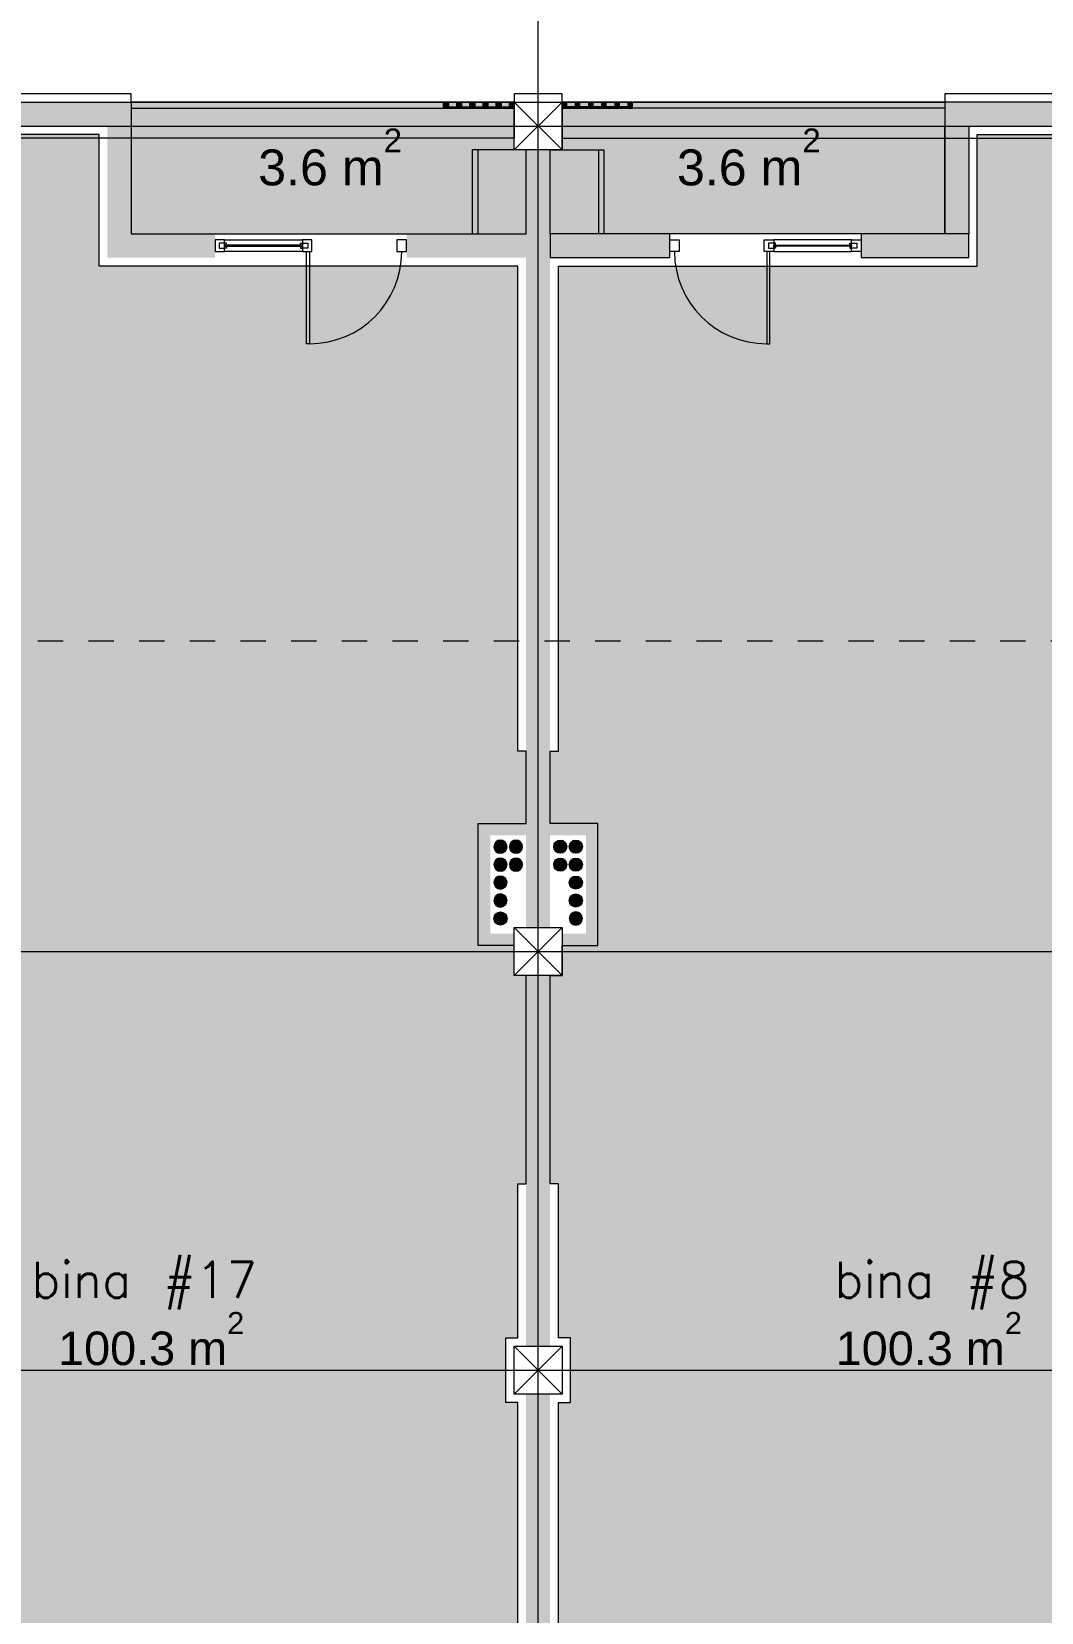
# Model space of a CAD drawing. Header units: millimetres. Extents: x 476244520 to 476657119, y 4620824743 to 4621446928.
# Drawn here: x 476406821 to 476415261, y 4621113350 to 4621126564 of the extents above; entities that cross this region are included whole.
import ezdxf

# ---------------------------------------------------------------- set-up
doc = ezdxf.new("R2010")
doc.units = ezdxf.units.MM
doc.header["$MEASUREMENT"] = 0
doc.linetypes.add('Dashed', pattern=[423.333333, 211.666667, -211.666667])
for name, color, linetype, lineweight in [('2D Drafting - General_Pen_No__1_Pen_No__7', 7, 'Continuous', 0), ('2D Drafting - General_Pen_No__250_Pen_No__7_Pen_No__250', 7, 'Continuous', 0), ('2D Drafting - General_Pen_No__250_Pen_No__7_Pen_No__7', 7, 'Continuous', 0), ('2D Drafting - General_Pen_No__7_Pen_No__7_Pen_No__7', 7, 'Continuous', 0), ('Annotation - Text_Pen_No__7_Pen_No__142', 142, 'Continuous', 0), ('Doors_Pen_No__7_Pen_No__7_Pen_No__7', 7, 'Continuous', 0), ('G-Anno-Nplt_Pen_No__142', 142, 'Continuous', 0), ('G-Anno-Nplt_Pen_No__151', 151, 'Continuous', 0), ('G-Anno-Nplt_Pen_No__255', 255, 'Continuous', 0), ('G-Anno-Nplt_Pen_No__4', 7, 'Continuous', 0), ('G-Anno-Nplt_Pen_No__7', 7, 'Continuous', 0), ('kar-panjara_Pen_No__7_Pen_No__7_Pen_No__7', 7, 'Continuous', 0), ('New_2D Drafting - General_Pen_No__250_Pen_No__7_Pen_No__255', 255, 'Continuous', 0), ('New_2D Drafting - General_Pen_No__30_Pen_No__9_Pen_No__9_Pen_No__255', 255, 'Continuous', 0), ('New_2D Drafting - General_Pen_No__30_Pen_No__9_Pen_No__9_Pen_No__7', 7, 'Continuous', 0), ('New_reg_nak_Pen_No__250', 7, 'Continuous', 0), ('New_reg_nak_Pen_No__7', 7, 'Continuous', 0), ('New_shenobebi_Pen_No__1', 1, 'Continuous', 0), ('shaxtebi da milebi_Pen_No__1_Pen_No__1_Pen_No__1', 1, 'Continuous', 0), ('shaxtebi da milebi_Pen_No__1_Pen_No__1_Pen_No__5', 5, 'Continuous', 0), ('zoma_Pen_No__142', 142, 'Continuous', 0), ('zoma_Pen_No__5_Pen_No__5', 5, 'Continuous', 0)]:
    doc.layers.add(name, color=color, linetype=linetype, lineweight=lineweight)
doc.layers.add('shaxtebi da milebi_Pen_No__5_Pen_No__5_Pen_No__252', color=7, linetype='Continuous', lineweight=0, true_color=0x666666)
doc.layers.add('zoma', color=7, linetype='Continuous')
doc.styles.add('GENERATED_STYLE_1', font='arial.ttf')
doc.styles.add('GENERATED_STYLE_2', font='arial.ttf')
doc.dimstyles.new('GENERATED_STYLE__1', dxfattribs={"dimtxt": 200, "dimasz": 64.421331, "dimexe": 0.18, "dimexo": 3, "dimgap": 0.09, "dimtad": 1, "dimtih": 1, "dimtoh": 1, "dimlfac": 0.001, "dimzin": 0, "dimdsep": 46, "dimtxsty": 'GENERATED_STYLE_2', "dimblk": 'ARROWHEAD_2', "dimblk1": 'ARROWHEAD_2', "dimblk2": 'ARROWHEAD_2', "dimcen": 0.09, "dimclrd": 142, "dimclre": 142, "dimclrt": 142, "dimadec": 0, "dimazin": 0, "dimtfac": 1, "dimtdec": 4, "dimtmove": 0, "dimatfit": 3, "dimfxl": 1, "dimtolj": 1, "dimtzin": 0, "dimarcsym": 0})

# ---------------------------------------------------------------- blocks, each defined once
blk = doc.blocks.new('*D298', base_point=(476844527, 4621385791))
at = {"layer": 'zoma_Pen_No__142', "color": 142, "linetype": 'Continuous', "lineweight": 0, "transparency": 16777216}
for p, q in [((476404379, 4621086634), (476404330, 4621086550)), ((476404354, 4621086528), (476404354, 4621086655)), ((476404354, 4621086592), (476410854, 4621086592)), ((476410879, 4621086634), (476410830, 4621086550)), ((476410854, 4621086528), (476410854, 4621086655))]:
    blk.add_line(p, q, dxfattribs=at)
at = {"layer": 'zoma_Pen_No__142', "color": 142, "lineweight": 0, "transparency": 16777216, "char_height": 200, "attachment_point": 7, "style": 'GENERATED_STYLE_2'}
for s, insert in [('\\A1;{\\pql;\\fArial CYR|b0|i0|c204|p34;6.50}', (476407338, 4621086632)), ('\\A1;{\\pql;\\fArial CYR|b0|i0|c204|p34;0.40}', (476410298, 4621086632))]:
    blk.add_mtext(s, dxfattribs=dict(at, insert=insert))
blk = doc.blocks.new('ARROWHEAD_2')
at = {"color": 0, "linetype": 'Continuous', "lineweight": 0}
for p, q in [((0, 0), (-1, 0)), ((-0.38, -0.66), (0.38, 0.66))]:
    blk.add_line(p, q, dxfattribs=at)
blk = doc.blocks.new('*D299', base_point=(476844527, 4621385791))
at = {"layer": 'zoma_Pen_No__142', "color": 142, "linetype": 'Continuous', "lineweight": 0, "transparency": 16777216}
for p, q in [((476410879, 4621086634), (476410830, 4621086550)), ((476410854, 4621086528), (476410854, 4621086655)), ((476410854, 4621086592), (476411254, 4621086592)), ((476411279, 4621086634), (476411230, 4621086550)), ((476411254, 4621086528), (476411254, 4621086655))]:
    blk.add_line(p, q, dxfattribs=at)
blk = doc.blocks.new('*D300', base_point=(476844527, 4621385791))
at = {"layer": 'zoma_Pen_No__142', "color": 142, "linetype": 'Continuous', "lineweight": 0, "transparency": 16777216}
for p, q in [((476411279, 4621086634), (476411230, 4621086550)), ((476411254, 4621086528), (476411254, 4621086655)), ((476411254, 4621086592), (476417754, 4621086592)), ((476417779, 4621086634), (476417730, 4621086550)), ((476417754, 4621086528), (476417754, 4621086655))]:
    blk.add_line(p, q, dxfattribs=at)
at = {"layer": 'zoma_Pen_No__142', "color": 142, "lineweight": 0, "transparency": 16777216, "char_height": 200, "attachment_point": 7, "style": 'GENERATED_STYLE_2'}
for s, insert in [('\\A1;{\\pql;\\fArial CYR|b0|i0|c204|p34;6.50}', (476414238, 4621086632)), ('\\A1;{\\pql;\\fArial CYR|b0|i0|c204|p34;0.40}', (476417198, 4621086632))]:
    blk.add_mtext(s, dxfattribs=dict(at, insert=insert))

msp = doc.modelspace()

# ---------------------------------------------------------------- hatches: boundary and pattern name
at = {"layer": '2D Drafting - General_Pen_No__250_Pen_No__7_Pen_No__7', "linetype": 'Continuous', "lineweight": 0}
for points in [[(476407654.207, 4621125774.633), (476406654.205, 4621125774.633), (476406654.205, 4621125974.633), (476407654.207, 4621125974.633)], [(476410854.207, 4621125924.633), (476410264.207, 4621125924.633), (476410264.207, 4621125934.633), (476410854.207, 4621125934.633)], [(476411254.207, 4621125924.633), (476411844.207, 4621125924.633), (476411844.207, 4621125934.633), (476411254.207, 4621125934.633)], [(476414454.207, 4621125774.633), (476415454.207, 4621125774.633), (476415454.207, 4621125974.633), (476414454.207, 4621125974.633)], [(476407454.207, 4621124874.633), (476407454.207, 4621125774.468), (476407654.207, 4621125774.468), (476407654.207, 4621124874.633)], [(476414454.207, 4621124874.633), (476414454.207, 4621125774.468), (476414654.207, 4621125774.468), (476414654.207, 4621124874.633)], [(476410954.207, 4621125574.633), (476410954.207, 4621119074.633), (476411154.207, 4621119074.633), (476411154.207, 4621125574.633)], [(476408354.205, 4621124674.636), (476407454.207, 4621124674.636), (476407454.207, 4621124874.636), (476408354.205, 4621124874.636)], [(476410954.207, 4621124674.636), (476409954.205, 4621124674.636), (476409954.205, 4621124874.636), (476410954.207, 4621124874.636)], [(476411154.207, 4621124674.636), (476412154.209, 4621124674.636), (476412154.209, 4621124874.636), (476411154.207, 4621124874.636)], [(476413754.209, 4621124674.636), (476414654.207, 4621124674.636), (476414654.207, 4621124874.636), (476413754.209, 4621124874.636)], [(476410954.207, 4621119945.651), (476410554.207, 4621119945.651), (476410554.207, 4621118924.633), (476410854.207, 4621118924.633), (476410854.207, 4621119024.633), (476410654.207, 4621119024.633), (476410654.207, 4621119845.463), (476410954.207, 4621119845.463)], [(476411154.207, 4621119945.651), (476411554.207, 4621119945.651), (476411554.207, 4621118924.633), (476411254.207, 4621118924.633), (476411254.207, 4621119024.633), (476411454.207, 4621119024.633), (476411454.207, 4621119845.463), (476411154.207, 4621119845.463)], [(476410954.207, 4621118674.633), (476410954.207, 4621115574.633), (476411154.207, 4621115574.633), (476411154.207, 4621118674.633)], [(476410954.207, 4621115174.633), (476410954.207, 4621108674.633), (476411154.207, 4621108674.633), (476411154.207, 4621115174.633)]]:
    msp.add_hatch(color=7, dxfattribs=at).paths.add_polyline_path(points)
at = {"layer": 'G-Anno-Nplt_Pen_No__151', "linetype": 'Continuous', "lineweight": 0, "true_color": 0x1f2f3f}
for points in [[(476404224.207, 4621125504.633), (476404224.207, 4621119144.633), (476404424.207, 4621119144.633), (476404424.207, 4621118844.633), (476404724.207, 4621118844.633), (476404724.207, 4621117983.615), (476404324.207, 4621117983.615), (476404324.207, 4621115644.633), (476404424.207, 4621115644.633), (476404424.207, 4621115104.633), (476404324.207, 4621115104.633), (476404324.207, 4621110944.575), (476407724.207, 4621110944.575), (476407724.207, 4621108544.574), (476410484.207, 4621108544.574), (476410484.207, 4621109194.763), (476410884.207, 4621109194.763), (476410884.207, 4621115104.633), (476410784.207, 4621115104.633), (476410784.207, 4621115644.633), (476410884.207, 4621115644.633), (476410884.207, 4621116931.925), (476410954.207, 4621116931.925), (476410954.207, 4621118674.633), (476410854.207, 4621118674.633), (476410854.207, 4621118924.633), (476410554.207, 4621118924.633), (476410554.207, 4621119945.651), (476410954.207, 4621119945.651), (476410954.207, 4621120547.903), (476410884.207, 4621120547.903), (476410884.207, 4621124604.636), (476407384.207, 4621124604.636), (476407384.207, 4621125704.633), (476404424.207, 4621125704.633), (476404424.207, 4621125504.633)], [(476417884.207, 4621125504.633), (476417884.207, 4621119144.633), (476417684.207, 4621119144.633), (476417684.207, 4621118844.633), (476417384.207, 4621118844.633), (476417384.207, 4621117983.615), (476417784.207, 4621117983.615), (476417784.207, 4621115644.633), (476417684.207, 4621115644.633), (476417684.207, 4621115104.633), (476417784.207, 4621115104.633), (476417784.207, 4621110944.575), (476414384.207, 4621110944.575), (476414384.207, 4621108544.574), (476411624.207, 4621108544.574), (476411624.207, 4621109194.763), (476411224.207, 4621109194.763), (476411224.207, 4621115104.633), (476411324.207, 4621115104.633), (476411324.207, 4621115644.633), (476411224.207, 4621115644.633), (476411224.207, 4621116931.925), (476411154.207, 4621116931.925), (476411154.207, 4621118674.633), (476411254.207, 4621118674.633), (476411254.207, 4621118924.633), (476411554.207, 4621118924.633), (476411554.207, 4621119945.651), (476411154.207, 4621119945.651), (476411154.207, 4621120547.903), (476411224.207, 4621120547.903), (476411224.207, 4621124604.636), (476414724.207, 4621124604.636), (476414724.207, 4621125704.633), (476417684.207, 4621125704.633), (476417684.207, 4621125504.633)]]:
    msp.add_hatch(color=169, dxfattribs=at).paths.add_polyline_path(points)
at = {"layer": 'G-Anno-Nplt_Pen_No__255', "linetype": 'Continuous', "lineweight": 0, "true_color": 0x3f3f3f}
for points in [[(476410854.207, 4621125574.633), (476410854.207, 4621125974.633), (476407654.207, 4621125974.633), (476407654.207, 4621124874.637), (476410954.207, 4621124874.607), (476410954.207, 4621125574.633)], [(476411254.207, 4621125574.633), (476411254.207, 4621125974.633), (476414454.207, 4621125974.633), (476414454.207, 4621124874.637), (476411154.207, 4621124874.607), (476411154.207, 4621125574.633)]]:
    msp.add_hatch(color=250, dxfattribs=at).paths.add_polyline_path(points)
at = {"layer": 'New_2D Drafting - General_Pen_No__250_Pen_No__7_Pen_No__255', "linetype": 'Continuous', "lineweight": 0}
for points in [[(476410954.207, 4621124874.607), (476410504.207, 4621124874.607), (476410504.207, 4621125574.607), (476410954.207, 4621125574.607)], [(476411154.207, 4621124874.607), (476411604.207, 4621124874.607), (476411604.207, 4621125574.607), (476411154.207, 4621125574.607)]]:
    msp.add_hatch(color=255, dxfattribs=at).paths.add_polyline_path(points)
at = {"layer": 'New_2D Drafting - General_Pen_No__30_Pen_No__9_Pen_No__9_Pen_No__255', "linetype": 'Continuous', "lineweight": 0}
for points in [[(476410304.207, 4621125974.633), (476410304.207, 4621125934.633), (476410264.207, 4621125934.633), (476410264.207, 4621125974.633)], [(476410414.207, 4621125974.633), (476410414.207, 4621125934.633), (476410374.207, 4621125934.633), (476410374.207, 4621125974.633)], [(476410524.207, 4621125974.633), (476410524.207, 4621125934.633), (476410484.207, 4621125934.633), (476410484.207, 4621125974.633)], [(476410634.207, 4621125974.633), (476410634.207, 4621125934.633), (476410594.207, 4621125934.633), (476410594.207, 4621125974.633)], [(476410744.207, 4621125974.633), (476410744.207, 4621125934.633), (476410704.207, 4621125934.633), (476410704.207, 4621125974.633)], [(476410854.207, 4621125974.633), (476410854.207, 4621125934.633), (476410814.207, 4621125934.633), (476410814.207, 4621125974.633)], [(476411254.207, 4621125974.633), (476411254.207, 4621125934.633), (476411294.207, 4621125934.633), (476411294.207, 4621125974.633)], [(476411364.207, 4621125974.633), (476411364.207, 4621125934.633), (476411404.207, 4621125934.633), (476411404.207, 4621125974.633)], [(476411474.207, 4621125974.633), (476411474.207, 4621125934.633), (476411514.207, 4621125934.633), (476411514.207, 4621125974.633)], [(476411584.207, 4621125974.633), (476411584.207, 4621125934.633), (476411624.207, 4621125934.633), (476411624.207, 4621125974.633)], [(476411694.207, 4621125974.633), (476411694.207, 4621125934.633), (476411734.207, 4621125934.633), (476411734.207, 4621125974.633)], [(476411804.207, 4621125974.633), (476411804.207, 4621125934.633), (476411844.207, 4621125934.633), (476411844.207, 4621125974.633)]]:
    msp.add_hatch(color=255, dxfattribs=at).paths.add_polyline_path(points)
at = {"layer": 'shaxtebi da milebi_Pen_No__1_Pen_No__1_Pen_No__1', "linetype": 'Continuous', "lineweight": 0}
for points in [[(476410739.207, 4621119205.463, 1), (476410739.207, 4621119095.463, 1)], [(476411369.207, 4621119205.463, -1), (476411369.207, 4621119095.463, -1)]]:
    msp.add_hatch(color=1, dxfattribs=at).paths.add_polyline_path(points)
at = {"layer": 'shaxtebi da milebi_Pen_No__1_Pen_No__1_Pen_No__5', "linetype": 'Continuous', "lineweight": 0}
for points in [[(476410739.207, 4621119805.463, 1), (476410739.207, 4621119695.463, 1)], [(476411369.207, 4621119805.463, -1), (476411369.207, 4621119695.463, -1)], [(476410739.207, 4621119655.463, 1), (476410739.207, 4621119545.463, 1)], [(476411369.207, 4621119655.463, -1), (476411369.207, 4621119545.463, -1)], [(476410739.207, 4621119505.463, 1), (476410739.207, 4621119395.463, 1)], [(476411369.207, 4621119505.463, -1), (476411369.207, 4621119395.463, -1)], [(476410739.207, 4621119355.463, 1), (476410739.207, 4621119245.463, 1)], [(476411369.207, 4621119355.463, -1), (476411369.207, 4621119245.463, -1)]]:
    msp.add_hatch(color=5, dxfattribs=at).paths.add_polyline_path(points)
at = {"layer": 'shaxtebi da milebi_Pen_No__5_Pen_No__5_Pen_No__252', "linetype": 'Continuous', "lineweight": 0, "true_color": 0x666666}
for points in [[(476410869.207, 4621119805.463, 1), (476410869.207, 4621119695.463, 1)], [(476411239.207, 4621119805.463, -1), (476411239.207, 4621119695.463, -1)], [(476410869.207, 4621119655.463, 1), (476410869.207, 4621119545.463, 1)], [(476411239.207, 4621119655.463, -1), (476411239.207, 4621119545.463, -1)]]:
    msp.add_hatch(color=251, dxfattribs=at).paths.add_polyline_path(points)

# ---------------------------------------------------------------- linework, layer by layer
at = {"layer": '2D Drafting - General_Pen_No__1_Pen_No__7', "color": 7, "linetype": 'Continuous', "lineweight": 0}
for p, q in [((476410854.207, 4621125574.633), (476411254.207, 4621125974.633)), ((476411254.207, 4621125574.633), (476410854.207, 4621125974.633)), ((476411254.207, 4621118674.633), (476410854.207, 4621119074.633)), ((476410854.207, 4621118674.633), (476411254.207, 4621119074.633)), ((476410854.207, 4621115174.633), (476411254.207, 4621115574.633)), ((476411254.207, 4621115174.633), (476410854.207, 4621115574.633))]:
    msp.add_line(p, q, dxfattribs=at)
at = {"layer": '2D Drafting - General_Pen_No__1_Pen_No__7', "color": 7, "linetype": 'Continuous', "lineweight": 0, "flags": 128}
for points in [[(476410854.207, 4621125674.633), (476404354.207, 4621125674.633), (476404354.207, 4621125974.633), (476410854.207, 4621125974.633)], [(476411254.207, 4621125574.633), (476410854.207, 4621125574.633), (476410854.207, 4621125974.633), (476411254.207, 4621125974.633)], [(476411254.207, 4621125674.633), (476417754.207, 4621125674.633), (476417754.207, 4621125974.633), (476411254.207, 4621125974.633)], [(476411254.207, 4621118674.633), (476410854.207, 4621118674.633), (476410854.207, 4621119074.633), (476411254.207, 4621119074.633)], [(476411254.207, 4621115174.633), (476410854.207, 4621115174.633), (476410854.207, 4621115574.633), (476411254.207, 4621115574.633)]]:
    msp.add_lwpolyline(points, close=True, dxfattribs=at)
at = {"layer": '2D Drafting - General_Pen_No__250_Pen_No__7_Pen_No__250', "color": 7, "linetype": 'Continuous', "lineweight": 0, "flags": 128}
for points in [[(476410854.207, 4621125924.633), (476410264.207, 4621125924.633), (476410264.207, 4621125934.633), (476410854.207, 4621125934.633)], [(476411254.207, 4621125924.633), (476411844.207, 4621125924.633), (476411844.207, 4621125934.633), (476411254.207, 4621125934.633)], [(476414454.207, 4621125774.633), (476415454.207, 4621125774.633), (476415454.207, 4621125974.633), (476414454.207, 4621125974.633)], [(476414454.207, 4621124874.633), (476414454.207, 4621125774.468), (476414654.207, 4621125774.468), (476414654.207, 4621124874.633)], [(476411154.207, 4621124674.636), (476412154.209, 4621124674.636), (476412154.209, 4621124874.636), (476411154.207, 4621124874.636)], [(476413754.209, 4621124674.636), (476414654.207, 4621124674.636), (476414654.207, 4621124874.636), (476413754.209, 4621124874.636)]]:
    msp.add_lwpolyline(points, close=True, dxfattribs=at)
at = {"layer": '2D Drafting - General_Pen_No__7_Pen_No__7_Pen_No__7', "color": 7, "linetype": 'Continuous', "lineweight": 0, "flags": 128}
for points in [[(476408434.205, 4621124824.657), (476409084.205, 4621124824.629), (476409084.2, 4621124724.69), (476408434.2, 4621124724.718)], [(476413674.209, 4621124824.657), (476413024.209, 4621124824.629), (476413024.214, 4621124724.69), (476413674.214, 4621124724.718)]]:
    msp.add_lwpolyline(points, close=True, dxfattribs=at)
at = {"layer": '2D Drafting - General_Pen_No__7_Pen_No__7_Pen_No__7', "color": 7, "linetype": 'Continuous', "lineweight": 0}
for centre, start, end in [((476409143.889, 4621124724.677), 269.9974687, 359.994289), ((476412964.525, 4621124724.677), 180.005711, 270.0025313)]:
    msp.add_arc(centre, 770.311, start, end, dxfattribs=at)
at = {"layer": 'Doors_Pen_No__7_Pen_No__7_Pen_No__7', "color": 7, "linetype": 'Continuous', "lineweight": 0, "flags": 128}
for points in [[(476409117.223, 4621124724.678), (476409143.889, 4621124724.677), (476409143.855, 4621123954.366), (476409117.189, 4621123954.367)], [(476412991.192, 4621124724.678), (476412964.525, 4621124724.677), (476412964.559, 4621123954.366), (476412991.226, 4621123954.367)]]:
    msp.add_lwpolyline(points, close=True, dxfattribs=at)
at = {"layer": 'G-Anno-Nplt_Pen_No__4', "color": 7, "linetype": 'Continuous', "lineweight": 0, "flags": 128}
for points in [[(476410854.207, 4621125574.633), (476410854.207, 4621125974.633), (476407654.207, 4621125974.633), (476407654.207, 4621124874.637), (476410954.207, 4621124874.607), (476410954.207, 4621125574.633)], [(476411254.207, 4621125574.633), (476411254.207, 4621125974.633), (476414454.207, 4621125974.633), (476414454.207, 4621124874.637), (476411154.207, 4621124874.607), (476411154.207, 4621125574.633)]]:
    msp.add_lwpolyline(points, close=True, dxfattribs=at)
for points in [[(476404324.207, 4621110944.575), (476407724.207, 4621110944.575), (476407724.207, 4621108544.574), (476410484.207, 4621108544.574), (476410484.207, 4621109194.763), (476410884.207, 4621109194.763), (476410884.207, 4621115104.633), (476410784.207, 4621115104.633), (476410784.207, 4621115644.633), (476410884.207, 4621115644.633), (476410884.207, 4621116931.925), (476410954.207, 4621116931.925), (476410954.207, 4621118674.633), (476410854.207, 4621118674.633), (476410854.207, 4621118924.633), (476410554.207, 4621118924.633), (476410554.207, 4621119945.651), (476410954.207, 4621119945.651), (476410954.207, 4621120547.903), (476410884.207, 4621120547.903), (476410884.207, 4621124604.636), (476407384.207, 4621124604.636), (476407384.207, 4621125704.633), (476404424.207, 4621125704.633)], [(476411224.207, 4621109194.763), (476411224.207, 4621115104.633), (476411324.207, 4621115104.633), (476411324.207, 4621115644.633), (476411224.207, 4621115644.633), (476411224.207, 4621116931.925), (476411154.207, 4621116931.925), (476411154.207, 4621118674.633), (476411254.207, 4621118674.633), (476411254.207, 4621118924.633), (476411554.207, 4621118924.633), (476411554.207, 4621119945.651), (476411154.207, 4621119945.651), (476411154.207, 4621120547.903), (476411224.207, 4621120547.903), (476411224.207, 4621124604.636), (476414724.207, 4621124604.636), (476414724.207, 4621125704.633), (476417684.207, 4621125704.633)]]:
    msp.add_lwpolyline(points, dxfattribs=at)
at = {"layer": 'kar-panjara_Pen_No__7_Pen_No__7_Pen_No__7', "color": 7, "linetype": 'Continuous', "lineweight": 0, "flags": 128}
for points in [[(476408434.205, 4621124824.657), (476408354.205, 4621124824.661), (476408354.2, 4621124724.661), (476408434.2, 4621124724.657)], [(476408389.202, 4621124754.72), (476408434.202, 4621124754.718), (476408434.202, 4621124769.718), (476408434.203, 4621124779.718), (476408449.203, 4621124779.718), (476408449.204, 4621124794.718), (476408389.204, 4621124794.72)], [(476408434.202, 4621124769.718), (476409084.202, 4621124769.69), (476409084.203, 4621124779.69), (476408434.203, 4621124779.718)], [(476408449.202, 4621124754.718), (476408434.202, 4621124754.718), (476408434.202, 4621124769.718), (476408449.202, 4621124769.718)], [(476409069.202, 4621124754.69), (476409084.202, 4621124754.69), (476409084.202, 4621124769.69), (476409069.202, 4621124769.69)], [(476409129.202, 4621124754.688), (476409084.202, 4621124754.69), (476409084.202, 4621124769.69), (476409084.203, 4621124779.69), (476409069.203, 4621124779.69), (476409069.204, 4621124794.69), (476409129.204, 4621124794.688)], [(476409164.205, 4621124824.686), (476409084.205, 4621124824.69), (476409084.2, 4621124724.69), (476409164.2, 4621124724.686)], [(476409954.205, 4621124824.608), (476409874.205, 4621124824.612), (476409874.2, 4621124724.612), (476409954.2, 4621124724.608)], [(476412154.209, 4621124824.608), (476412234.209, 4621124824.612), (476412234.214, 4621124724.612), (476412154.214, 4621124724.608)], [(476412944.209, 4621124824.686), (476413024.209, 4621124824.69), (476413024.214, 4621124724.69), (476412944.214, 4621124724.686)], [(476412979.212, 4621124754.688), (476413024.212, 4621124754.69), (476413024.212, 4621124769.69), (476413024.211, 4621124779.69), (476413039.211, 4621124779.69), (476413039.211, 4621124794.69), (476412979.211, 4621124794.688)], [(476413674.212, 4621124769.718), (476413024.212, 4621124769.69), (476413024.211, 4621124779.69), (476413674.211, 4621124779.718)], [(476413039.212, 4621124754.69), (476413024.212, 4621124754.69), (476413024.212, 4621124769.69), (476413039.212, 4621124769.69)], [(476413719.212, 4621124754.72), (476413674.212, 4621124754.718), (476413674.212, 4621124769.718), (476413674.211, 4621124779.718), (476413659.211, 4621124779.718), (476413659.211, 4621124794.718), (476413719.211, 4621124794.72)], [(476413659.212, 4621124754.718), (476413674.212, 4621124754.718), (476413674.212, 4621124769.718), (476413659.212, 4621124769.718)], [(476413674.209, 4621124824.657), (476413754.209, 4621124824.661), (476413754.214, 4621124724.661), (476413674.214, 4621124724.657)]]:
    msp.add_lwpolyline(points, close=True, dxfattribs=at)
at = {"layer": 'New_2D Drafting - General_Pen_No__30_Pen_No__9_Pen_No__9_Pen_No__7', "color": 7, "linetype": 'Continuous', "lineweight": 0, "flags": 128}
for points in [[(476410304.207, 4621125974.633), (476410304.207, 4621125934.633), (476410264.207, 4621125934.633), (476410264.207, 4621125974.633)], [(476410414.207, 4621125974.633), (476410414.207, 4621125934.633), (476410374.207, 4621125934.633), (476410374.207, 4621125974.633)], [(476410524.207, 4621125974.633), (476410524.207, 4621125934.633), (476410484.207, 4621125934.633), (476410484.207, 4621125974.633)], [(476410634.207, 4621125974.633), (476410634.207, 4621125934.633), (476410594.207, 4621125934.633), (476410594.207, 4621125974.633)], [(476410744.207, 4621125974.633), (476410744.207, 4621125934.633), (476410704.207, 4621125934.633), (476410704.207, 4621125974.633)], [(476410854.207, 4621125974.633), (476410854.207, 4621125934.633), (476410814.207, 4621125934.633), (476410814.207, 4621125974.633)], [(476411254.207, 4621125974.633), (476411254.207, 4621125934.633), (476411294.207, 4621125934.633), (476411294.207, 4621125974.633)], [(476411364.207, 4621125974.633), (476411364.207, 4621125934.633), (476411404.207, 4621125934.633), (476411404.207, 4621125974.633)], [(476411474.207, 4621125974.633), (476411474.207, 4621125934.633), (476411514.207, 4621125934.633), (476411514.207, 4621125974.633)], [(476411584.207, 4621125974.633), (476411584.207, 4621125934.633), (476411624.207, 4621125934.633), (476411624.207, 4621125974.633)], [(476411694.207, 4621125974.633), (476411694.207, 4621125934.633), (476411734.207, 4621125934.633), (476411734.207, 4621125974.633)], [(476411804.207, 4621125974.633), (476411804.207, 4621125934.633), (476411844.207, 4621125934.633), (476411844.207, 4621125974.633)]]:
    msp.add_lwpolyline(points, close=True, dxfattribs=at)
at = {"layer": 'New_reg_nak_Pen_No__250', "color": 7, "linetype": 'Continuous', "lineweight": 0}
for p, q in [((476410549.685, 4621125574.607), (476410549.685, 4621124874.607)), ((476411558.729, 4621125574.607), (476411558.729, 4621124874.607))]:
    msp.add_line(p, q, dxfattribs=at)
at = {"layer": 'New_reg_nak_Pen_No__250', "color": 7, "linetype": 'Continuous', "lineweight": 0, "flags": 128}
for points in [[(476407654.207, 4621125924.633), (476410854.207, 4621125924.633), (476410854.207, 4621125974.633), (476407654.207, 4621125974.633)], [(476414454.207, 4621125924.633), (476411254.207, 4621125924.633), (476411254.207, 4621125974.633), (476414454.207, 4621125974.633)], [(476410954.207, 4621124874.607), (476410954.207, 4621125574.607), (476410504.207, 4621125574.607), (476410504.207, 4621124874.607)], [(476411154.207, 4621124874.607), (476411154.207, 4621125574.607), (476411604.207, 4621125574.607), (476411604.207, 4621124874.607)]]:
    msp.add_lwpolyline(points, close=True, dxfattribs=at)
at = {"layer": 'New_reg_nak_Pen_No__7', "color": 7, "linetype": 'Continuous', "lineweight": 0, "flags": 128}
for points in [[(476407654.207, 4621125974.633), (476407654.207, 4621126044.633), (476404354.207, 4621126044.633), (476404354.207, 4621125974.633)], [(476411254.207, 4621125974.633), (476411254.207, 4621126044.633), (476410854.207, 4621126044.633), (476410854.207, 4621125974.633)], [(476417754.207, 4621125974.633), (476417754.207, 4621126044.633), (476414454.207, 4621126044.633), (476414454.207, 4621125974.633)]]:
    msp.add_lwpolyline(points, dxfattribs=at)
at = {"layer": 'New_shenobebi_Pen_No__1', "color": 1, "linetype": 'Dashed', "lineweight": 0}
msp.add_lwpolyline([(476385707.408, 4621121470.335), (476436780.621, 4621121470.335)], dxfattribs=at)
at = {"layer": 'shaxtebi da milebi_Pen_No__1_Pen_No__1_Pen_No__1', "color": 1, "linetype": 'Continuous', "lineweight": 0, "flags": 128}
for points in [[(476410739.207, 4621119205.463, -1), (476410739.207, 4621119095.463, -1)], [(476411369.207, 4621119205.463, 1), (476411369.207, 4621119095.463, 1)]]:
    msp.add_lwpolyline(points, format="xyb", close=True, dxfattribs=at)
at = {"layer": 'shaxtebi da milebi_Pen_No__1_Pen_No__1_Pen_No__5', "color": 5, "linetype": 'Continuous', "lineweight": 0, "flags": 128}
for points in [[(476410739.207, 4621119805.463, 1), (476410739.207, 4621119695.463, 1)], [(476411369.207, 4621119805.463, -1), (476411369.207, 4621119695.463, -1)], [(476410739.207, 4621119655.463, 1), (476410739.207, 4621119545.463, 1)], [(476411369.207, 4621119655.463, -1), (476411369.207, 4621119545.463, -1)], [(476410739.207, 4621119505.463, 1), (476410739.207, 4621119395.463, 1)], [(476411369.207, 4621119505.463, -1), (476411369.207, 4621119395.463, -1)], [(476410739.207, 4621119355.463, 1), (476410739.207, 4621119245.463, 1)], [(476411369.207, 4621119355.463, -1), (476411369.207, 4621119245.463, -1)]]:
    msp.add_lwpolyline(points, format="xyb", close=True, dxfattribs=at)
at = {"layer": 'shaxtebi da milebi_Pen_No__5_Pen_No__5_Pen_No__252', "color": 251, "linetype": 'Continuous', "lineweight": 0, "true_color": 0x666666, "flags": 128}
for points in [[(476410869.207, 4621119805.463, 1), (476410869.207, 4621119695.463, 1)], [(476411239.207, 4621119805.463, -1), (476411239.207, 4621119695.463, -1)], [(476410869.207, 4621119655.463, 1), (476410869.207, 4621119545.463, 1)], [(476411239.207, 4621119655.463, -1), (476411239.207, 4621119545.463, -1)]]:
    msp.add_lwpolyline(points, format="xyb", close=True, dxfattribs=at)
at = {"layer": 'zoma_Pen_No__5_Pen_No__5', "color": 5, "linetype": 'Continuous', "lineweight": 0}
for p, q in [((476411054.207, 4621104765.036), (476411054.207, 4621129475.842)), ((476386273.656, 4621125774.633), (476436160.037, 4621125774.633)), ((476386273.656, 4621125774.633), (476436160.037, 4621125774.633)), ((476386273.656, 4621118874.633), (476436160.037, 4621118874.633)), ((476386273.656, 4621118874.633), (476436160.037, 4621118874.633)), ((476386273.656, 4621115374.633), (476436160.037, 4621115374.633)), ((476386273.656, 4621115374.633), (476436160.037, 4621115374.633))]:
    msp.add_line(p, q, dxfattribs=at)

# ---------------------------------------------------------------- texts
at = {"layer": 'Annotation - Text_Pen_No__7_Pen_No__142', "color": 142, "linetype": 'Continuous', "lineweight": 0, "char_height": 300, "attachment_point": 2}
for s, insert in [('\\A1;{\\pqc;\\Ftxt.shx;bina #1\\Ftxt.shx;7}', (476407762.171, 4621116280.676)), ('\\A1;{\\pqc;\\Ftxt.shx;bina #\\Ftxt.shx;8}', (476414344.881, 4621116280.676))]:
    msp.add_mtext(s, dxfattribs=dict(at, insert=insert))
at = {"layer": 'G-Anno-Nplt_Pen_No__142', "color": 142, "lineweight": 0, "char_height": 280, "attachment_point": 7, "style": 'GENERATED_STYLE_1'}
for insert in [(476407041.846, 4621115413.189), (476413541.368, 4621115413.189)]:
    msp.add_mtext('{\\fArial|b0|i0|c0|p34;100.3 m{\\H0.66x;\\S2^  ;}}', dxfattribs=dict(at, insert=insert))
at = {"layer": 'G-Anno-Nplt_Pen_No__7', "color": 7, "lineweight": 0, "char_height": 300, "attachment_point": 7, "style": 'GENERATED_STYLE_1'}
for insert in [(476408714.792, 4621125274.62), (476412214.792, 4621125274.62)]:
    msp.add_mtext('{\\fArial|b0|i0|c0|p34;3.6 m{\\H0.66x;\\S2^  ;}}', dxfattribs=dict(at, insert=insert))

# ---------------------------------------------------------------- dimensions: what is measured, and where the dimension line sits
at = {"layer": 'zoma', "color": 142, "linetype": 'Continuous', "lineweight": 0}
for base, p1, p2, picture, middle in [((476410854.207, 4621086591.914), (476404354.207, 4621119698.106), (476410854.207, 4621119698.106), '*D298', (476407597.914, 4621086731.914)), ((476411254.207, 4621086591.914), (476410854.207, 4621119698.106), (476411254.207, 4621119698.106), '*D299', (476410557.359, 4621086731.914)), ((476417754.207, 4621086591.914), (476411254.207, 4621119698.106), (476417754.207, 4621119698.106), '*D300', (476414497.914, 4621086731.914))]:
    dim = msp.add_linear_dim(base=base, p1=p1, p2=p2, dimstyle='GENERATED_STYLE__1', dxfattribs=at)
    dim.commit()
    dim.dimension.update_dxf_attribs({"geometry": picture, "text_midpoint": middle, "dimtype": 160})

doc.saveas('drawing.dxf')
